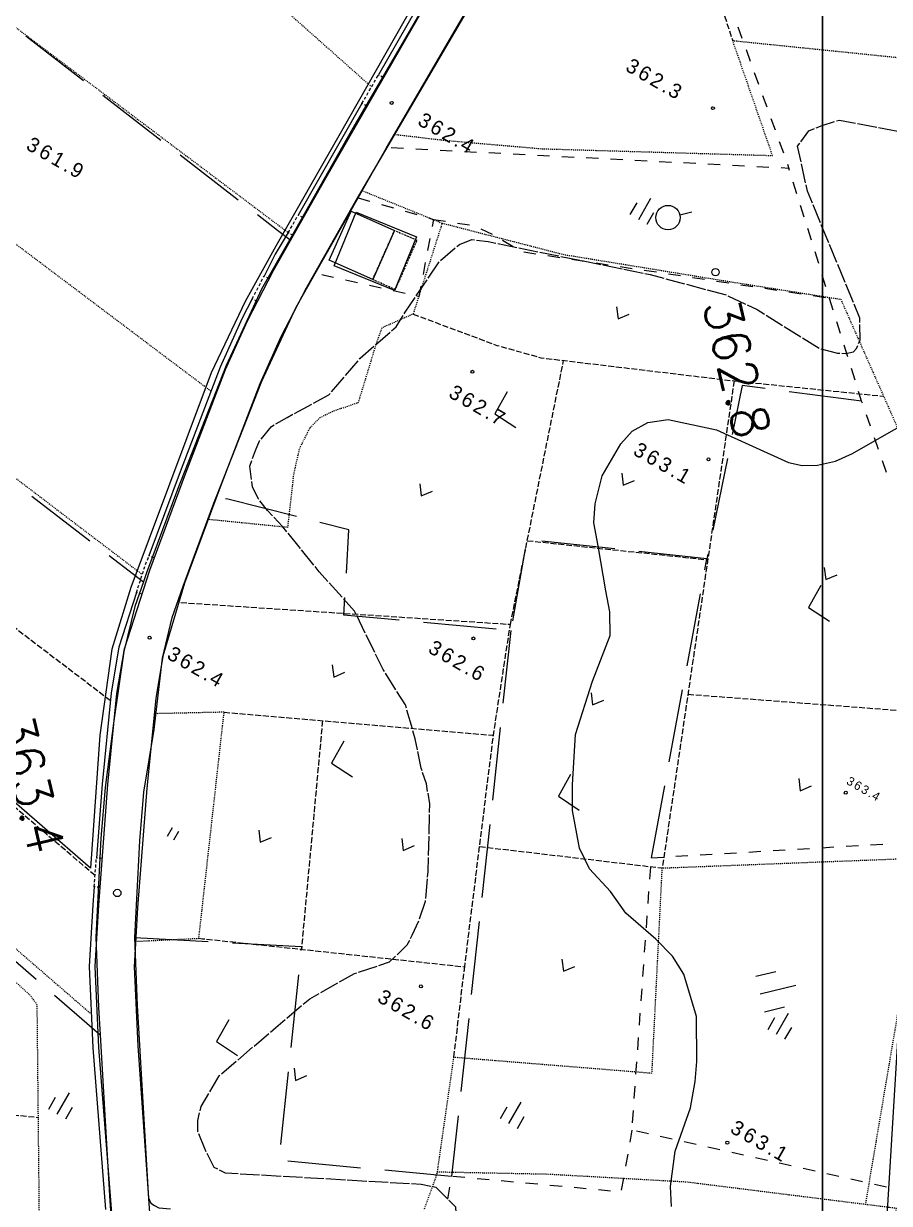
# Model space of a CAD drawing. Header units: millimetres. Extents: x -256476 to 341554, y -216330 to 457415.
# Drawn here: x -83126 to 5615, y 51027 to 171886 of the extents above; entities that cross this region are included whole.
import ezdxf

# ---------------------------------------------------------------- set-up
doc = ezdxf.new("R2010")
doc.units = ezdxf.units.MM
doc.header["$LTSCALE"] = 400
for name, pattern in [('53003', [0.75, 0.5, -0.25]), ('55107', [1.25, 0.75, -0.5]), ('56301', [0.5, 0.25, -0.25]), ('56302', [2, 1.5, -0.5]), ('57103', [5.5, 5, -0.5])]:
    doc.linetypes.add(name, pattern=pattern)
doc.layers.get('Defpoints').update_dxf_attribs({"color": 153})
doc.layers.add('D-BGD', color=7, linetype='Continuous', lineweight=13)
doc.layers.add('●予備設計_LP横断', color=7, linetype='Continuous', lineweight=13)
doc.styles.add('BIGFONT', font='txt', dxfattribs={"height": 0.2, "bigfont": 'BIGFONT'})
doc.styles.add('Style-WORKING', font='WORKING.shx')

# ---------------------------------------------------------------- blocks, each defined once
blk = doc.blocks.new('M6334')
at = {"layer": '●予備設計_LP横断', "linetype": 'Continuous', "lineweight": 9}
for p, q in [((0, -1.25), (0, 1.25)), ((-1, -1.25), (-1, 0.15)), ((1, -1.25), (1, 0.15))]:
    blk.add_line(p, q, dxfattribs=at)
blk = doc.blocks.new('M6311')
at = {"layer": '●予備設計_LP横断', "linetype": 'Continuous', "lineweight": 9}
for p, q in [((-0.75, -1), (-0.75, 0)), ((0, -1), (0, 0))]:
    blk.add_line(p, q, dxfattribs=at)
blk = doc.blocks.new('M6313')
at = {"layer": '●予備設計_LP横断', "linetype": 'Continuous', "lineweight": 9, "flags": 128}
blk.add_lwpolyline([(-0.75, 0), (0, -1), (0.75, 0)], dxfattribs=at)
blk = doc.blocks.new('M7312')
at = {"layer": '●予備設計_LP横断', "linetype": 'Continuous', "lineweight": 20}
blk.add_circle((0, 0), 0.15, dxfattribs=at)

msp = doc.modelspace()

# ---------------------------------------------------------------- linework, layer by layer
at = {"layer": 'D-BGD', "linetype": 'Continuous'}
for p, q in [((-52115.3, 156122.9), (-35478.1, 185032.4)), ((-31919, 182996.9), (-48808.4, 154250.8)), ((-42919.5, 173304.7), (-46757.7, 166635.3)), ((-82909.3, 170649.4, 362971), (-76973, 166067.6, 363022)), ((-9933.8, 171570.6, 363238), (-9508, 170395, 363266)), ((-9083.1, 169220, 363294), (-8658.1, 168044.9, 363321)), ((-8233.2, 166869.8, 363349), (-7806.9, 165695.1, 363377)), ((-74994.5, 164539.3, 363038), (-69057.3, 159956.9, 363089)), ((-7382, 164520, 363404), (-6957.1, 163345, 363432)), ((-48445.4, 163703.3), (-54983.9, 152272.2)), ((-6532.1, 162169.9, 363460), (-6106.3, 160994.3, 363487)), ((-5681.4, 159819.2, 363515), (-5256.5, 158644.2, 363543)), ((-67078.2, 158429.5, 363105), (-61141.6, 153846.2, 363156)), ((-44188.6, 159081.1, 363216), (-45437, 159144.7, 363204)), ((-41691.5, 158952.6, 363239), (-42940.3, 159017.5, 363227)), ((-39195.3, 158824.5, 363262), (-40443.1, 158889, 363250)), ((-36698.5, 158697.4, 363285), (-37946.9, 158761, 363274)), ((-34201.4, 158568.8, 363308), (-35450.6, 158632.9, 363297)), ((-31705.1, 158440.8, 363331), (-32953.5, 158504.4, 363320)), ((-29208.9, 158312.8, 363354), (-30456.8, 158377.2, 363343)), ((-26712.6, 158184.7, 363377), (-27960.5, 158249.2, 363366)), ((-24215, 158057, 363400), (-25463.4, 158120.6, 363389)), ((-21718.8, 157929, 363423), (-22967.1, 157992.6, 363412)), ((-19222.5, 157801, 363446), (-20470.9, 157864.5, 363435)), ((-16725.4, 157672.4, 363469), (-17974.1, 157737.4, 363458)), ((-14228.6, 157545.3, 363492), (-15477, 157608.8, 363481)), ((-11732.4, 157417.2, 363515), (-12980.8, 157480.8, 363504)), ((-9236.1, 157289.2, 363538), (-10484.5, 157352.8, 363527)), ((-6739, 157160.6, 363561), (-7986.9, 157225.1, 363550)), ((-4615.2, 156844.1, 363586), (-4681.8, 157055.4, 363580)), ((-3870.9, 154458.9, 363654), (-4243.3, 155651.1, 363620)), ((-46427.9, 153347.3, 363166), (-45226.3, 153003.8, 363147)), ((-44024.6, 152660.3, 363127), (-42823, 152316.7, 363108)), ((-15862.6, 152306.7), (-14648.1, 152601.7)), ((-3125.7, 152073.2, 363722), (-3497.6, 153266.2, 363688)), ((-41123, 151830.9, 363080), (-39887.7, 151642.2, 363071)), ((-38651.5, 151453, 363062), (-37416.3, 151264.3, 363053)), ((-41491, 149884.4, 363050), (-41724.1, 148656.1, 363032)), ((-36245.5, 150858.9, 363042), (-35112.3, 150332.1, 363030)), ((-2380, 149688.3, 363791), (-2752.4, 150880.5, 363757)), ((-34035.1, 149697.9, 363020), (-32961.2, 149059.9, 363009)), ((-31862.3, 148489.4, 363006), (-30626.9, 148302.9, 363043)), ((-29391, 148117.3, 363081), (-28155.6, 147930.8, 363119)), ((-26920.2, 147744.3, 363156), (-25684.3, 147558.7, 363194)), ((-1634.8, 147302.6, 363859), (-2006.7, 148495.6, 363825)), ((-41955.8, 147428.3, 363013), (-42188, 146199.6, 362994)), ((-24448.9, 147372.3, 363231), (-23213.5, 147185.8, 363269)), ((-21978.4, 147000.7, 363307), (-20743, 146814.2, 363344)), ((-19507.1, 146628.6, 363382), (-18271.7, 146442.1, 363420)), ((-17036.3, 146255.7, 363457), (-15800.4, 146070.1, 363495)), ((-48907.7, 145325, 363099), (-50127.6, 145594.8, 363126)), ((-46467.6, 144786.3, 363045), (-47687.9, 145055.2, 363072)), ((-14565, 145883.6, 363533), (-13329.6, 145697.1, 363570)), ((-12093.6, 145511.5, 363608), (-10858.2, 145325, 363645)), ((-9623.7, 145139.1, 363683), (-8387.8, 144953.5, 363721)), ((-889.1, 144917.7, 363927), (-1262.4, 146110.4, 363893)), ((-44027.1, 144246.2, 362991), (-45246.9, 144516, 363018)), ((-7152.4, 144767, 363758), (-5917, 144580.5, 363796)), ((-4681.1, 144394.9, 363834), (-3445.6, 144208.4, 363871)), ((-2210.2, 144022, 363909), (-974.3, 143836.4, 363946)), ((-143.9, 142532, 363995), (-517.2, 143724.7, 363961)), ((600.5, 140146.8, 364063), (228, 141338.9, 364029)), ((1345.7, 137761, 364131), (973.2, 138953.2, 364097)), ((2090, 135375.8, 364198), (1717.6, 136568, 364164)), ((2770.2, 133198.1, 364260), (-4656.1, 134178.4, 363890)), ((3665.8, 130632.5, 364281), (3253.7, 131811.8, 364271)), ((4490, 128271.8, 364300), (4078.3, 129451.9, 364290)), ((-10994.9, 127332.7, 363599), (-12489.5, 119982.9, 363550)), ((5314.1, 125911, 364319), (4901.6, 127091.7, 364309)), ((-82284.7, 123474.8, 362996), (-76329.6, 118915.6, 363061)), ((-22540, 118065.5, 363576), (-29997.1, 118863.9, 363613)), ((-31701.8, 118089.4, 363606), (-33019.1, 110706.9, 363495)), ((-13293.4, 115931.6, 363533), (-13085.4, 117051.9, 363530)), ((-15122.2, 106100.1, 363562), (-13751.1, 113473.7, 363541)), ((-34684.5, 109854.4, 363487), (-42153.3, 110536.1, 363522)), ((-33195.3, 109718.1, 363480), (-34003.5, 102262.1, 363441)), ((-16950.9, 96268.7, 363591), (-15579.9, 103642.3, 363569)), ((-34272.9, 99776.7, 363428), (-35081.7, 92319.8, 363390)), ((-18779.7, 86437.2, 363620), (-17408.7, 93810.8, 363598)), ((-35351.1, 89834.5, 363377), (-36159.3, 82378.4, 363338)), ((-8798.5, 87024.1, 363794), (-7551.1, 87097.2, 363815)), ((-6302.9, 87169.9, 363837), (-5055, 87243.8, 363859)), ((-3807.7, 87316.9, 363880), (-2560.3, 87390, 363902)), ((-1312.4, 87464, 363924), (-65.1, 87537.1, 363945)), ((1183.1, 87609.7, 363967), (2430.5, 87682.8, 363989)), ((3678.4, 87756.8, 364011), (4925.7, 87829.9, 364032)), ((-18779.7, 86437.2, 363620), (-17532.3, 86510.3, 363642)), ((-16284.5, 86584.3, 363663), (-15037.1, 86657.4, 363685)), ((-13788.9, 86730, 363707), (-12541, 86804, 363728)), ((-11293.7, 86877.1, 363750), (-10046.3, 86950.2, 363772)), ((-18937, 84231.2, 363629), (-18848, 85477.6, 363624)), ((-19115.5, 81737.4, 363640), (-19026.5, 82983.8, 363635)), ((-36428.7, 79893.1, 363325), (-37237, 72437, 363287)), ((-19294.1, 79243.6, 363651), (-19204.5, 80490.9, 363646)), ((-87502.6, 78904.2, 362901), (-81833.5, 73993.8, 362955)), ((-71711.4, 78269.2, 363130), (-64222.2, 77869.8, 363099)), ((-19471.2, 76750.2, 363662), (-19382.2, 77996.7, 363656)), ((-19649.7, 74256.5, 363672), (-19560.7, 75502.9, 363667)), ((-54963.6, 74454.5, 363088), (-55750.9, 66996.8, 363159)), ((-8071.9, 74304), (-6031.8, 74799.1)), ((-19828.2, 71762.7, 363683), (-19738.7, 73010, 363678)), ((-7629.9, 72482.4), (-3985.7, 73368.1)), ((-20006.2, 69269.8, 363694), (-19917.2, 70516.2, 363688)), ((-7187.5, 70659.4), (-5146.9, 71155.5)), ((-37506.4, 69951.7, 363274), (-38315.5, 62496.1, 363235)), ((-20183.9, 66775.5, 363705), (-20094.9, 68022, 363699)), ((-73650.4, 44455.4), (-75421.8, 66994.4)), ((-71425.8, 67173.9), (-70339, 51603)), ((-20362.4, 64281.8, 363715), (-20272.9, 65529.1, 363710)), ((-56013.2, 64509.7, 363183), (-56801.4, 57052.4, 363255)), ((-20540.4, 61788.9, 363726), (-20451.4, 63035.3, 363721)), ((-20718.9, 59295.1, 363737), (-20629.9, 60541.5, 363731)), ((-38585.4, 60009.9, 363222), (-39258, 53801.2, 363190)), ((-20773.4, 58528.2, 363740), (-20991.8, 57297.3, 363723)), ((-19084.1, 58150, 363762), (-20303.3, 58422.9, 363746)), ((-16644.5, 57602.4, 363794), (-17864.5, 57875.8, 363778)), ((-14205.2, 57056.1, 363826), (-15425.3, 57329.5, 363810)), ((-21211.2, 56067, 363705), (-21429.6, 54836.1, 363688)), ((-11766.5, 56509, 363857), (-12985.7, 56781.9, 363842)), ((-9326.4, 55962.3, 363889), (-10546.4, 56235.6, 363873)), ((-6887.6, 55415.1, 363921), (-8107.2, 55689.4, 363905)), ((-56052.5, 55393.5, 363266), (-48586.1, 54685.5, 363232)), ((-46096.6, 54449.4, 363221), (-39258, 53801.2, 363190)), ((-4448.4, 54868.9, 363953), (-5668.4, 55142.2, 363937)), ((-2009.6, 54321.7, 363985), (-3228.3, 54595.5, 363969)), ((-37893.2, 53675.3, 363226), (-39137.7, 53789.7, 363193)), ((-35405.1, 53444.7, 363292), (-36649.1, 53560, 363259)), ((-32916.5, 53215, 363358), (-34160.6, 53330.3, 363325)), ((-21647.6, 53606.1, 363670), (-21866, 52375.2, 363653)), ((430.5, 53775, 364017), (-789.6, 54048.3, 364001)), ((2869.7, 53228.7, 364048), (1649.7, 53502.1, 364032)), ((-39464, 52692.3, 363241), (-39691.2, 51464.2, 363299)), ((-30428, 52985.2, 363424), (-31672, 53100.5, 363391)), ((-27938.6, 52755, 363490), (-29183.1, 52869.4, 363457)), ((-25450.5, 52524.4, 363556), (-26694.6, 52639.7, 363523)), ((-22962, 52294.7, 363622), (-24206, 52410, 363589)), ((5308.5, 52681.6, 364080), (4089.3, 52954.5, 364064))]:
    msp.add_line(p, q, dxfattribs=at)
at = {"layer": 'D-BGD', "linetype": '56302'}
for p, q in [((-15106.1, 184041.1), (-10444.8, 170145.8)), ((-33236.8, 110314.1), (-27779.4, 137376.3)), ((-75797.7, 84614.7), (-130226.8, 130865.9)), ((-31501.8, 118916.8), (-13005.1, 116960.8)), ((-15038.4, 103185.7), (10485, 101235.7)), ((-62573.9, 101347.4), (-34973.3, 98979.7)), ((-52488.4, 100482.3), (-54654.1, 77059.8)), ((-39020.2, 66017.8), (-37918.1, 75269.2))]:
    msp.add_line(p, q, dxfattribs=at)
at = {"layer": 'D-BGD', "linetype": '55107'}
for p, q in [((-48445.4, 163703.3), (-46757.7, 166635.3)), ((-46238.1, 166335.4), (-46757.7, 166635.3)), ((-47925.2, 163404.3), (-48445.4, 163703.3)), ((-56000.8, 150474.9), (-54983.9, 152272.2)), ((-54461.7, 151976.6), (-54983.9, 152272.2)), ((-55478.7, 150179.4), (-56000.8, 150474.9)), ((-59682.4, 143697), (-58477.3, 146026.2)), ((-57944.1, 145749.8), (-58477.3, 146026.2)), ((-59149.2, 143420.5), (-59682.4, 143697)), ((-69718.3, 117153.5), (-70280.9, 117362.6)), ((-70983.4, 113429.5), (-71554.6, 113613.7)), ((-75886.8, 83452.5), (-75661.8, 86406.3)), ((-75063.7, 86361.2), (-75661.8, 86406.3)), ((-75287.8, 83406.9), (-75886.8, 83452.5))]:
    msp.add_line(p, q, dxfattribs=at)
at = {"layer": 'D-BGD', "linetype": '56301'}
msp.add_line((3174, 50910.7), (9180, 86426), dxfattribs=at)
at = {"layer": 'D-BGD'}
msp.add_lwpolyline([(-1242.7, 284151.6), (335157.3, 284151.6), (335157.3, 46551.6), (-1242.7, 46551.6)], close=True, dxfattribs=at)
at = {"layer": 'D-BGD', "linetype": '56301', "flags": 128}
for points in [[(-90712, 203821.5), (-87646.2, 201098.5), (-47466.3, 165404.7)], [(-106820.8, 188713.7), (-92206.1, 177716.6), (-56000.8, 150474.9)], [(-63920.5, 134225), (-89641.9, 153597.2), (-113746.1, 171751.5), (-121767.5, 154036.4), (-97111.2, 135313.4), (-70960.6, 115455.7)], [(-45114.6, 160538.4), (-39890.2, 159925.3), (-29995.7, 159064.9), (-6367.7, 158370.5), (-10444.8, 170145.8), (33606.7, 165646.1), (36491.3, 165441.3), (54375, 164174.5)], [(-48486.2, 154799.2), (-40224.8, 151445), (-43203, 142124.2), (-46384.7, 140724.7), (-46968.5, 139173.2), (-48843, 133040.6), (-51500.5, 132129.8), (-52808.7, 131463.1), (-53799.6, 130453.6), (-54859.7, 128346.6), (-55451.9, 125763.1), (-56067.5, 120273.6), (-64200.2, 121086.7)], [(-40224.8, 151445), (-27756.9, 148231.1), (-11430.2, 145566.1), (625.3, 143649.3), (5349.4, 132955.5), (7049.4, 129108.6)], [(-40714, 54229.8), (-39020.2, 66017.8), (-18720.2, 64381.6), (-18713.7, 64509.4), (-17665.3, 85386), (9180, 86426), (10038, 96163.8), (10485, 101235.7), (11090, 101764.5), (13874.4, 104196.5)], [(-71637.6, 77873.8), (-65249.8, 78179), (-65160.9, 78183.3), (-65097.3, 78753.4), (-62573.9, 101347.4), (-69742.1, 101187.5)], [(-108065.9, 99921.7), (-90395.8, 82708), (-76176.1, 70409.7)], [(-74619.4, 49134.8), (-81505.5, 49682.3), (-81729.4, 71375.7), (-82491.9, 72392.9), (-98938.5, 87280.5), (-104966.9, 87995.9)], [(-41144, 39369.3), (-30985.7, 39295), (-13466.6, 37143.2), (4535.5, 34932.7), (6336.5, 50515), (-15125.4, 53202), (-28734.9, 53968.2), (-29323.9, 54001.1), (-40714, 54229.8), (-42107.5, 50324.8)]]:
    msp.add_lwpolyline(points, dxfattribs=at)
at = {"layer": 'D-BGD', "linetype": 'Continuous', "flags": 128}
for points, elevation in [([(-40179.7, 179086.4), (-50800.8, 160374.3), (-57279.4, 149093.3), (-60431.2, 143407.6), (-63907, 136106.6), (-66407.9, 129456.2), (-72141.2, 114134.3), (-74072.1, 107795.3), (-75309.9, 98984), (-76257.7, 85379.7), (-101075.6, 106885.5)], 362000), ([(-16716.5, 50720.9), (-16816.1, 52769), (-16333.9, 56395), (-14769.1, 60820.9), (-14278.5, 63504.4), (-14129, 65576.5), (-14159, 70177.6), (-15459, 74517.8), (-16600.9, 76367.9), (-18316, 78089.7), (-21404.2, 80765.7), (-22958.8, 82991.5), (-25119.2, 85291), (-26149.9, 87412.9), (-26861.6, 91291.6), (-26859.3, 93890.1), (-26555.8, 99067.6), (-24830.1, 104519.8), (-23004.5, 109216.9), (-23038.5, 111637.9), (-23461.9, 113778.7), (-24251, 118377.7), (-24696.3, 120751.4), (-24544.8, 122688.5), (-23837.4, 125572.6), (-21905.6, 128843), (-20742.3, 130122.4), (-19142.1, 131023.9), (-17055, 131326), (-12118.4, 130262.3), (-4742, 126911.6), (-3328.7, 126617.1), (-1743.6, 126659.8), (103.4, 127045.7), (1842.3, 127837.5), (4858.7, 129591.6), (7394.4, 131021.1)], 363000)]:
    msp.add_lwpolyline(points, dxfattribs=dict(at, elevation=elevation))
at = {"layer": 'D-BGD', "linetype": '57103', "elevation": 362500, "flags": 128}
msp.add_lwpolyline([(-68195.2, -43675.1), (-68220.9, -43414.1), (-69210.1, -29716), (-72865.3, -29605.7), (-72870.1, -12766.3), (-74061.7, -12527.7), (-74945, 11301.3), (-72457.2, 11999.4), (-74320.5, 37396.3), (-68988.2, 37799.6), (-67540.4, 19613.6), (-66756.1, 18676.3), (-65343, 18097.2), (-48585.8, 18067.2), (-43477, 18655.5), (-37411.4, 19569), (-36693.8, 19934.9), (-36410.5, 21074.9), (-34106.7, 21063.1), (-33460.1, 25252.1), (-33136.7, 25844.8), (-32708.3, 26132.6), (-23216.9, 25899.5), (-23070, 27664.1), (-30755.6, 28107.1), (-32616.1, 28460.2), (-33610.4, 28763.1), (-34656.5, 29463.6), (-37062.4, 33597.5), (-38224.3, 39458.1), (-38825.8, 50638), (-40855.9, 52666.6), (-42374, 52961.3), (-62429.1, 54124.5), (-63600.3, 54715.8), (-64595.2, 56705.3), (-65262.5, 58387.7), (-65256.2, 59536.3), (-64941.4, 60960.9), (-63064.7, 64109.5), (-57266.1, 69060.3), (-53799.7, 71996.5), (-49218.4, 74570.8), (-45607, 75770.7), (-43799.4, 77514.9), (-43288, 78512.8), (-42611.7, 79998.4), (-41935.9, 81992.9), (-41665.8, 85013.1), (-41483.2, 91956.7), (-41846, 93992.3), (-42371.3, 95606.8), (-42993.5, 98627.8), (-43980, 102088.8), (-46276.8, 105718.2), (-49203.4, 111707.4), (-52824.6, 115741.7), (-56578.4, 120378.1), (-58134, 122016.3), (-59064.8, 123196.1), (-59668.5, 124401.3), (-59951.8, 126533), (-59371.2, 128161.3), (-58932.3, 129137.4), (-57731.2, 130618.9), (-56116.7, 131545.6), (-51825.8, 133855.5), (-48623.9, 137605.7), (-44948.6, 140807), (-44023.6, 142326), (-40472.4, 147554.9), (-38462.1, 149270.2), (-37198.8, 149756.3), (-35511.5, 149553.4), (-18892.8, 146184.4), (-11098.8, 144083.8), (-7947.4, 142587.2), (-1550, 138616.9), (293.8, 138130.4), (1155.6, 138106.7), (1926, 138272.9), (2225.1, 138586.6), (2621.6, 139467.1), (2585.9, 141712.6), (-2778.5, 154709.9), (-3792.1, 159329.6), (-2652.8, 160896.2), (-1284.1, 161447.4), (485.3, 162001.3), (22604.9, 157874), (49902.8, 150805.9), (52273.7, 150170.8), (53687, 149838.3), (54983.3, 149936.3), (55753.9, 151140.5)], dxfattribs=at)
at = {"layer": 'D-BGD', "linetype": 'Continuous', "extrusion": (-0.007549, 0.021435, 0.999742), "elevation": 366887.9}
msp.add_lwpolyline([(-47751.2, -141831.3), (-47755, -141391.2), (-47005.9, -141699.3)], dxfattribs=at)
at = {"layer": 'D-BGD', "linetype": 'Continuous', "flags": 128}
for points in [[(-70191.8, 115882.3), (-66519.9, 125747.8), (-62425.4, 136456.8), (-60170.1, 141447.8), (-57499.5, 146609.6), (-52115.3, 156122.9)], [(-48808.4, 154250.8), (-54157.5, 144800.4), (-56748.5, 139791.3), (-58916.3, 134994.6), (-62964.9, 124405.6), (-66630.4, 114557.2)], [(-56000.8, 150474.9), (-57330.7, 148265.7), (-58477.3, 146026.2)], [(-59682.4, 143697), (-60710.3, 141709.9), (-62979.1, 136687.4), (-67081, 125959.6), (-70280.9, 117362.6)], [(-75421.8, 66994.4), (-75795.4, 75304), (-75426.1, 81589), (-74489.5, 93929.9), (-73553.7, 103265.3), (-72786, 107849.6), (-70191.8, 115882.3)], [(-71554.6, 113613.7), (-73370.8, 107992), (-74149.3, 103344.7), (-75086.7, 93982.5), (-75661.8, 86406.3)], [(-66630.4, 114557.2), (-68861.4, 107070.1), (-69586.4, 102734.7), (-70504.6, 93578.2), (-71435.1, 81320.4), (-71790.4, 75276.4), (-71425.8, 67173.9)], [(-75886.8, 83452.5), (-76024.5, 81629.6), (-76396.3, 75308), (-76021.1, 66957.1), (-74717.8, 50386.3)], [(-70339, 51603), (-70079.9, 51042.3), (-69704, 50797.4), (-69253.9, 50587.1), (-68071.4, 50469.1)]]:
    msp.add_lwpolyline(points, dxfattribs=at)
at = {"layer": 'D-BGD', "linetype": 'Continuous', "extrusion": (0.274966, 0.961393, 0.010799), "elevation": 138582.8}
msp.add_lwpolyline([(89304.2, 361654.6), (88346.2, 361714.6), (88055.6, 361709.6)], dxfattribs=at)
at = {"layer": 'D-BGD', "linetype": 'Continuous', "extrusion": (0.610908, 0.791421, 0.021055), "elevation": 92052.2}
msp.add_lwpolyline([(139906.3, 361314.9), (137299.3, 361331.9), (135725.2, 361191.9)], dxfattribs=at)
at = {"layer": 'D-BGD', "linetype": 'Continuous'}
msp.add_lwpolyline([(-51304.8, 147060.4), (-49030.8, 152581.6), (-42847.9, 150054.1), (-45113.2, 144527.9)], close=True, dxfattribs=at)
at = {"layer": 'D-BGD', "linetype": 'Continuous', "extrusion": (0.011079, -0.017404, 0.999787), "elevation": 359904.7}
msp.add_lwpolyline([(46504.1, 158009.6), (46848.1, 157621.9), (46347.2, 157088.7)], dxfattribs=at)
at = {"layer": 'D-BGD', "linetype": 'Continuous', "extrusion": (0.216511, 0.975618, 0.035938), "elevation": 144241.3}
msp.add_lwpolyline([(81730.8, 358200.6), (82535.8, 358217.6), (82977.3, 358162.6)], dxfattribs=at)
at = {"layer": 'D-BGD', "linetype": 'Continuous', "extrusion": (0.016878, -0.018609, 0.999684), "elevation": 359447.6}
msp.add_lwpolyline([(65972.7, 144958.7), (65130.6, 144321.8), (65018.2, 144481)], dxfattribs=at)
at = {"layer": 'D-BGD', "linetype": '56302', "flags": 128}
for points in [[(-126307.7, 142156.8), (-116847.1, 134963.2), (-74228.7, 102556.5)], [(-43203, 142124.2), (-34606.8, 138927), (-30095.9, 137652.5), (-10300, 135289.9), (5015.3, 133712.7)], [(-10300, 135289.9), (-16032.6, 96445.6), (-17665.3, 85386)], [(-65160.9, 78183.3), (-64798.9, 78144.8), (-37918.1, 75269.2), (-34973.3, 98979.7), (-33236.8, 110314.1), (-67225.8, 112560.3)], [(-36387.9, 87587.2), (-21498.8, 85836.4), (-17665.3, 85386)], [(-139938.9, 65754.6), (-139843.2, 65744.6), (-105237.4, 62203.7), (-81610.3, 59836.2)]]:
    msp.add_lwpolyline(points, dxfattribs=at)
at = {"layer": 'D-BGD', "linetype": 'Continuous'}
for points in [[(-33572.2, 134159.2), (-34830.5, 131924), (-32687.3, 130515.5)], [(-1414.6, 114313.5), (-2672.9, 112078.3), (-529.7, 110669.8)], [(-50313.9, 98371.9), (-51572.2, 96136.6), (-49429, 94728.2)], [(-27056, 94968.6), (-28314.4, 92733.3), (-26171.2, 91324.9)], [(-62078.1, 69839), (-63336.5, 67603.8), (-61193.3, 66195.3)]]:
    msp.add_lwpolyline(points, dxfattribs=at)
at = {"layer": 'D-BGD', "linetype": 'Continuous', "extrusion": (-0.04947, 0.003309, 0.99877), "elevation": 364117.5}
msp.add_lwpolyline([(-133729.6, 1962.6), (-133881.6, -397.2), (-128791.9, -1083)], dxfattribs=at)
at = {"layer": 'D-BGD', "linetype": 'Continuous', "extrusion": (0.458205, 0.167983, 0.872829), "elevation": 341580.8}
msp.add_lwpolyline([(123887, 135485.4), (124105.3, 135481.3), (125135.2, 135423.9)], dxfattribs=at)
at = {"layer": 'D-BGD', "linetype": 'Continuous', "extrusion": (-0.251076, -0.957085, 0.144739), "elevation": -49723.9}
msp.add_lwpolyline([(-84164.4, 374509.6), (-91410.7, 374086.1), (-91650.2, 374055.8)], dxfattribs=at)
at = {"layer": 'D-BGD', "linetype": 'Continuous', "elevation": 364000}
msp.add_lwpolyline([(57803.8, 121184), (57185.5, 120951.2), (43207.6, 119850.6), (13030.9, 118280.3), (8154.6, 117623), (7535.9, 117228.9), (7241.9, 116717.3), (7435.7, 115890.8), (15352.3, 97637.4), (15560.2, 96975.8), (15623.4, 96443.5), (15492.3, 96115.2), (15292.1, 95907.3), (15011.6, 95860.9), (9406.8, 96002.9), (8834.7, 95870.4), (8568.4, 95527.5), (8362.4, 94988.5), (7582.3, 86267.1), (5313.4, 49150.4)], dxfattribs=at)
at = {"layer": 'D-BGD', "linetype": 'Continuous', "extrusion": (-0.062302, -0.011172, 0.997995), "elevation": 364721.4}
msp.add_lwpolyline([(-122608.8, -5784), (-126915.4, -4741.3), (-128180.1, -7537.7)], dxfattribs=at)
at = {"layer": 'D-BGD', "linetype": 'Continuous', "extrusion": (-0.607978, -0.793588, 0.024087), "elevation": -39218.8}
msp.add_lwpolyline([(-130411.3, 364133.3), (-127292.3, 364160.3), (-126001, 364160.3)], dxfattribs=at)
at = {"layer": 'D-BGD', "linetype": '55107', "flags": 128}
msp.add_lwpolyline([(-71554.6, 113613.7), (-70759.1, 116079.2), (-70280.9, 117362.6)], dxfattribs=at)
at = {"layer": 'D-BGD', "linetype": 'Continuous', "extrusion": (0.004121, -0.007071, 0.999967), "elevation": 362636.2}
msp.add_lwpolyline([(-14485.7, 120100.6), (-14583.5, 119619.3), (-21552.7, 120365.6)], dxfattribs=at)
at = {"layer": 'D-BGD', "linetype": 'Continuous', "extrusion": (0.003217, -0.015073, 0.999881), "elevation": 361677.6}
msp.add_lwpolyline([(-45812.1, 116228.9), (-51471.3, 116746), (-51362.8, 118560.4)], dxfattribs=at)
at = {"layer": 'D-BGD', "linetype": 'Continuous', "extrusion": (0.004586, 0.00907, 0.999948), "elevation": 363492.2}
msp.add_lwpolyline([(-63390.4, 74442.1), (-56320.9, 74064.9), (-56365.4, 73646.4)], dxfattribs=at)
at = {"layer": 'D-BGD', "linetype": 'Continuous', "extrusion": (0.385991, 0.454688, 0.802664), "elevation": 293387.2}
msp.add_lwpolyline([(107773, 213740.6), (102738.7, 213802.7), (101597.4, 213819.4)], dxfattribs=at)
at = {"layer": 'D-BGD', "linetype": 'Continuous'}
for points in [[(-27127.4, 199335.4, 362910), (-49392.2, 161163.3, 363200), (-55851.2, 149766, 363050), (-58736.9, 144665.6, 362980), (-62367.4, 136844.5, 362880), (-67354.9, 124174.6, 362800), (-70526, 115628, 363120), (-70843.3, 114714.7, 363110), (-71734.2, 112181.7, 363080), (-72834.9, 107577.8, 362820), (-73908, 100212.9, 362930), (-74760.8, 93632.5, 363080), (-75201.9, 88430.3, 363010), (-75718.9, 78300.5, 363130), (-75447, 71108.2, 363020), (-75278, 68312, 363020), (-74275.9, 51253.4, 362990), (-73904.7, 45999.6, 362920)], [(-69910.1, 46287.1, 362920), (-70287.5, 51509.9, 362990), (-71448.9, 71301.5, 363020), (-71711.4, 78269.2, 363130), (-71208.7, 88153.5, 363010), (-70789.2, 93137.4, 363080), (-69734.6, 99567.2, 363180), (-68888.7, 106878.1, 362820), (-67884.5, 111053.1, 363080), (-66761.2, 114271.4, 363120), (-63616.4, 122752.4, 362800), (-63348, 123440.1, 362800), (-58696.3, 135264.9, 362880), (-55179.2, 142828.3, 362980), (-53226.8, 146285.1, 363030), (-48829.9, 154034.8, 363130), (-45924.3, 159169.9, 363200), (-23619.6, 197411.4, 362910)]]:
    msp.add_polyline3d(points, dxfattribs=at)
for centre, radius in [((-17077.8, 152011.2), 1249.9), ((-12217, 146418.6, 362799), 375), ((-73520.6, 82827.1, 363370), 375)]:
    msp.add_circle(centre, radius, dxfattribs=at)
msp.add_3dface([(-51802.7, 147635), (-49565, 152685.7), (-45098.2, 150706.3), (-47335.4, 145656.5)], dxfattribs=at)
at = {"layer": 'D-BGD', "linetype": '53003'}
msp.add_3dface([(-47335.4, 145656.5), (-45098.2, 150706.3), (-42811.9, 149693.2), (-45049.1, 144643.4)], dxfattribs=at)
at = {"layer": 'Defpoints', "color": 1}
msp.add_line((-1242.7, 284151.6), (-1242.7, 46551.6), dxfattribs=at)

# ---------------------------------------------------------------- block references
at = {"layer": 'D-BGD', "linetype": 'Continuous', "lineweight": 20, "xscale": 1000, "yscale": 1000, "zscale": 1000, "rotation": 330.1091246385173}
for p in [(-45398.2, 163759.2, 362400), (-12466.8, 163219, 362278), (-37124.2, 136225.1, 362672), (-12924.8, 127246, 363096), (-70211.2, 108979.8, 362400), (-37021.7, 108902.6, 362629), (1134.5, 93101.5, 363418), (-42398.9, 73261.1, 362562), (-11000.1, 57248.4, 363135)]:
    msp.add_blockref('M7312', p, dxfattribs=at)
at = {"layer": 'D-BGD', "linetype": 'Continuous', "lineweight": 9, "xscale": 1000, "yscale": 1000, "zscale": 1000, "rotation": 330.1091246385173}
for name, p in [('M6334', (-19458.4, 152909.9)), ('M6313', (-21694.2, 142502.7)), ('M6313', (-21168.5, 125454.5)), ('M6313', (-41877.6, 124367.7)), ('M6313', (-405.7, 115801.7)), ('M6313', (-50846.3, 105807.3)), ('M6313', (-24313.1, 102955.1)), ('M6313', (-3018.1, 94166.6)), ('M6311', (-67216.8, 89148.5)), ('M6313', (-58370.4, 88884.8)), ('M6313', (-43707.8, 88048.4)), ('M6313', (-27292.8, 75684.3)), ('M6334', (-5334.5, 69430.5)), ('M6313', (-54756.8, 64500.2)), ('M6334', (-79054.7, 61268.2)), ('M6334', (-32757.1, 60298.8))]:
    msp.add_blockref(name, p, dxfattribs=at)

# ---------------------------------------------------------------- texts
at = {"layer": 'D-BGD', "linetype": 'Continuous', "style": 'BIGFONT'}
for s, p in [('362.8', (-13541.5, 143159.1, 362799)), ('363.4', (-85900.8, 100601.1))]:
    msp.add_text(s, height=3750, rotation=283.669421, dxfattribs=at).set_placement(p)
at = {"layer": 'D-BGD', "linetype": 'Continuous', "attachment_point": 7, "rotation": 330.109125, "line_spacing_factor": 0.722892, "style": 'Style-WORKING'}
for s, insert, char_height in [('\\T1.284;362.3', (-21548.6, 167111), 1500), ('\\T1.281;362.4', (-42849.5, 161557.3), 1500), ('\\T1.319;361.9', (-82987.1, 159058.3, 361897), 1500), ('\\T1.284;362.7', (-39674.3, 133665.8), 1500), ('\\T1.315;363.1', (-20766.8, 127777.4), 1500), ('\\T1.281;362.4', (-68547.7, 106879.3, 362400), 1500), ('\\T1.287;362.6', (-41779.9, 107507.5), 1500), ('\\T1.281;363.4', (1127.3, 94020.3), 900), ('\\T1.287;362.6', (-46981.6, 71737.7), 1500), ('\\T1.315;363.1', (-10819.1, 58336.9), 1500)]:
    msp.add_mtext(s, dxfattribs=dict(at, insert=insert, char_height=char_height))

doc.saveas('drawing.dxf')
